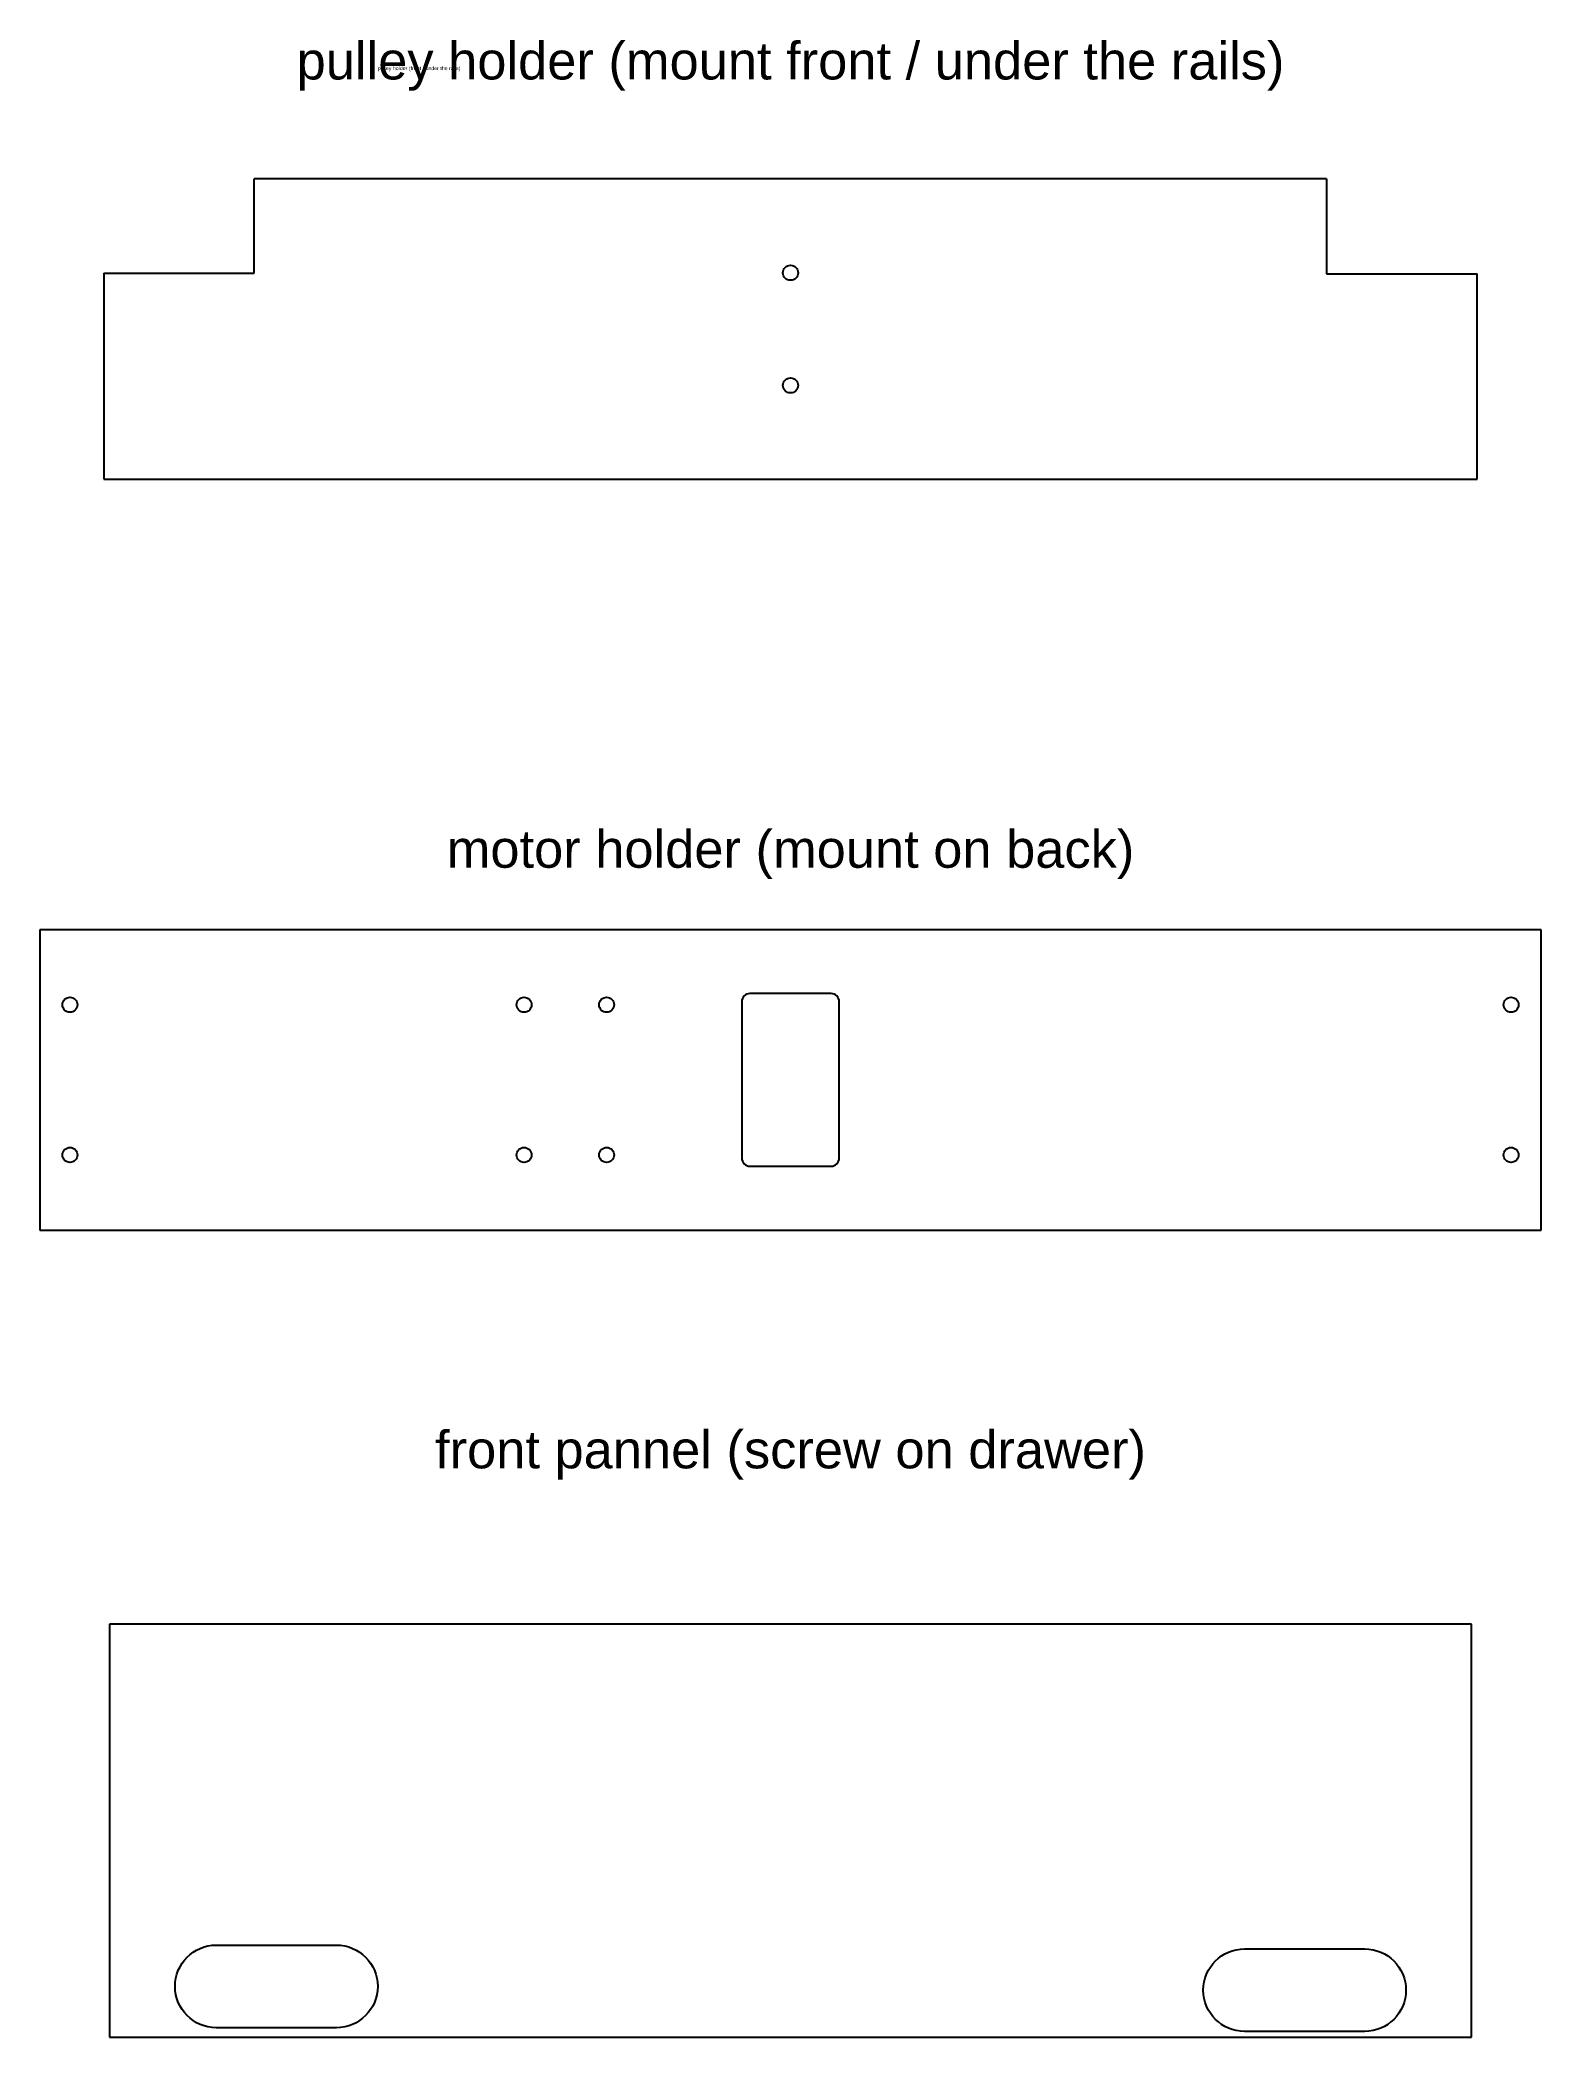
# Model space of a CAD drawing. Header units: millimetres. Extents: x -200 to 200, y -455 to 77.
import ezdxf

# ---------------------------------------------------------------- set-up
doc = ezdxf.new("R2010")
doc.units = ezdxf.units.MM
doc.layers.get('0').update_dxf_attribs({"color": 1, "lineweight": 25, "true_color": 0xff0000})
doc.layers.add('txt', color=178, linetype='Continuous', lineweight=25, true_color=0x000000)
doc.styles.add('textstyle15', font='')
doc.styles.add('textstyle16', font='')
doc.styles.add('textstyle17', font='')
doc.styles.add('textstyle18', font='')
doc.styles.get('textstyle15').set_extended_font_data('Liberation Sans')
doc.styles.get('textstyle16').set_extended_font_data('Liberation Sans')
doc.styles.get('textstyle17').set_extended_font_data('Liberation Sans')
doc.styles.get('textstyle18').set_extended_font_data('Liberation Sans')

msp = doc.modelspace()

# ---------------------------------------------------------------- linework, layer by layer
for p, q in [((142.85, 40), (-142.91, 40)), ((-142.91, 14.9), (-142.91, 40)), ((142.85, 40), (142.85, 14.69)), ((-183, 14.9), (-183, -40)), ((-183, 14.9), (-142.91, 14.9)), ((142.85, 14.69), (183, 14.69)), ((183, -40), (183, 14.69)), ((-183, -40), (183, -40)), ((200, -160), (-200, -160)), ((-200, -160), (-200, -240)), ((200, -240), (200, -160)), ((-13, -179.2), (-13, -220.8)), ((10.8, -177), (-10.8, -177)), ((13, -220.8), (13, -179.2)), ((-10.8, -223), (10.8, -223)), ((-200, -240), (200, -240)), ((181.5, -345), (-181.5, -345)), ((-181.5, -345), (-181.5, -455)), ((181.5, -455), (181.5, -345)), ((-181.5, -455), (181.5, -455))]:
    msp.add_line(p, q)
at = {"flags": 128}
for points in [[(-121, -430.5, -1), (-121, -452.5), (-153, -452.5, -1), (-153, -430.5)], [(153, -431.5, -1), (153, -453.5), (121, -453.5, -1), (121, -431.5)]]:
    msp.add_lwpolyline(points, format="xyb", close=True, dxfattribs=at)
for centre in [(0, 15), (0, -15), (-192, -180), (-71, -180), (-49, -180), (192, -180), (-192, -220), (-71, -220), (-49, -220), (192, -220)]:
    msp.add_circle(centre, 2)
for centre, start, end in [((-10.8, -179.2), 90, 180), ((10.8, -179.2), 0, 90), ((-10.8, -220.8), 180, 270), ((10.8, -220.8), 270, 0)]:
    msp.add_arc(centre, 2.2, start, end)

# ---------------------------------------------------------------- texts
at = {"layer": 'txt'}
for s, insert, char_height, attachment_point, style in [('pulley holder (mount front / under the rails)', (0, 70), 10, 5, 'textstyle16'), ('pulley holder (front / under the rails)', (-110, 70), 1, 1, 'textstyle15'), ('motor holder (mount on back)', (0, -140), 10, 5, 'textstyle17'), ('front pannel (screw on drawer)', (0, -300), 10, 5, 'textstyle18')]:
    msp.add_mtext(s, dxfattribs=dict(at, insert=insert, char_height=char_height, attachment_point=attachment_point, style=style))

doc.saveas('drawing.dxf')
